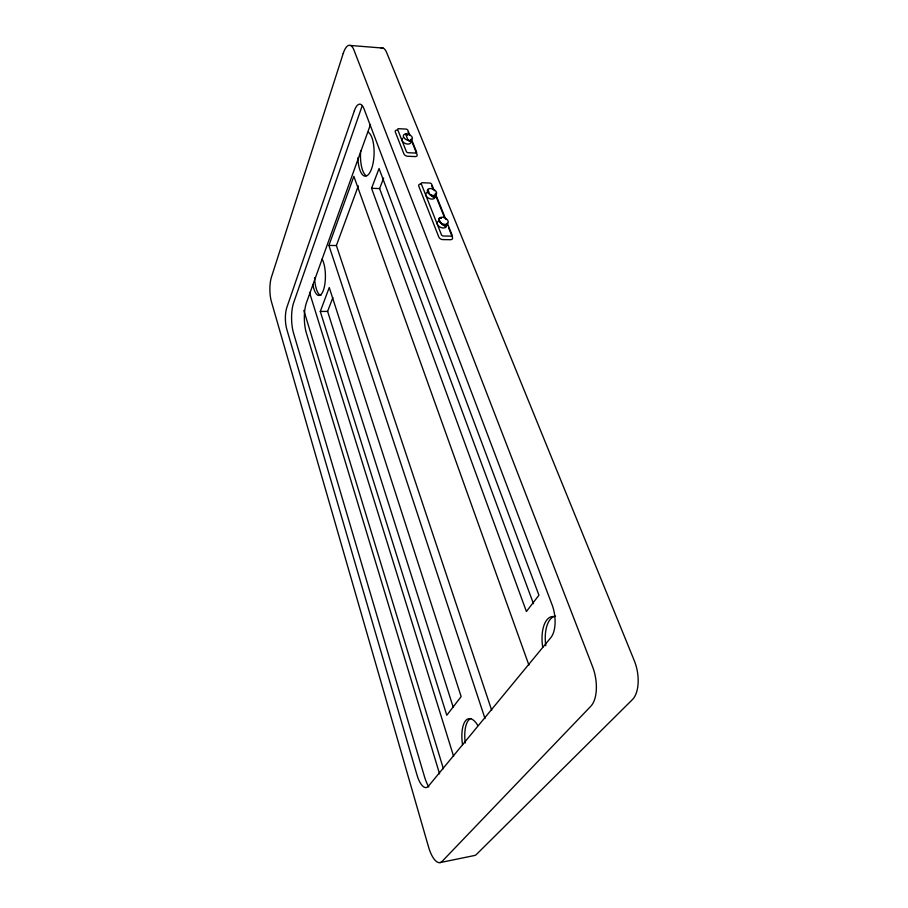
<?xml version="1.0" encoding="UTF-8"?>
<svg xmlns="http://www.w3.org/2000/svg" width="908" height="908" viewBox="0 0 908 908"><rect width="100%" height="100%" fill="white"/><g stroke="black" fill="none" stroke-linecap="round" stroke-linejoin="round"><path stroke-width="1.36" d="M446.997 225.014L445.453 226.024A6.106 2.418 47.4 0 1 443.342 225.071C441.288 224.14 436.998 217.806 440.562 218.102A6.118 2.418 47.4 0 1 441.05 218.249M361.997 106.327L293.67 302.659A21.837 7.105 88.8 0 0 293.545 333.111L424.433 776.51A27.955 10.669 80.7 0 0 428.746 786.93M370.509 124.487L306.495 302.568A21.735 7.275 88.8 0 0 306.337 332.884L439.574 773.877M484.997 718.534L328.912 245.444L353.87 176.322L528.921 665.155M491.705 710.34L336.391 245.535L358.308 185.879M320.286 311.455L329.252 287.53L461.139 696.572L446.793 715.266L320.286 311.455L327.606 311.387L332.873 297.563M371.554 188.308L379.056 168.513L538.932 595.194L526.413 611.504L371.554 188.308L379.612 188.569L533.473 603.718M379.612 188.569L383.675 178.036M429.586 194.244L433.479 197.013L434.898 197.104L435.329 195.481L435.193 196.888L433.876 197.115A6.027 2.327 46.9 0 1 431.788 196.139L429.586 194.244L427.963 189.397M439.188 218.317L441.231 218.317M439.983 862.6L474.316 855.552A23.529 9.228 79.1 0 0 476.541 854.337L632.354 699.659A29.101 15.243 79.3 0 0 634.283 660.672L386.672 52.573A21.429 7.866 -86.6 0 0 381.065 48.011M328.912 245.444L336.391 245.535M350.545 45.479L383.131 48.101M411.403 139.503L411.142 141.308L408.101 140.309L405.558 133.953L407.329 134.872M441.118 223.164C442.128 224.424 446.543 227.931 446.986 224.741M434.251 190.714L431.629 184.211A1.634 1.022 24.1 0 0 429.7 183.019L422.299 182.758A1.634 1.033 23.9 0 0 421.278 183.859L441.436 234.763A1.68 1.09 25 0 0 443.445 236.012L451.015 236.125A1.68 1.09 25.3 0 0 452.036 234.934L447.326 223.232M435.295 193.313L445.76 219.327M433.127 189.25L432.083 186.651A3.257 2.043 24.1 0 0 431.754 186.049M435.216 194.448L444.091 216.535M448.79 228.226L452.445 237.317A3.348 2.179 25.2 0 1 450.413 239.712L442.843 239.599A3.36 2.191 25 0 1 438.848 237.113L418.792 186.208A3.269 2.054 23.9 0 1 420.847 184.018M409.883 135.36L407.828 130.23A1.589 0.953 23 0 0 405.955 129.084L398.737 128.698A1.589 0.965 22.8 0 0 397.715 129.696L406.341 151.557A1.612 0.987 23.2 0 0 408.237 152.726L415.546 153.055A1.6 0.987 23.4 0 0 416.568 152.011L411.937 140.479M411.222 139.094L411.494 141.024L409.985 141.262A5.879 2.179 46.1 0 1 408.101 140.309M409.349 135.281L408.328 132.727A3.167 1.918 23 0 0 408.01 132.159M411.914 141.682L417.044 154.485A3.201 1.975 23.4 0 1 415.024 156.573L407.715 156.255A3.212 1.986 23.2 0 1 403.924 153.906L395.332 132.057A3.167 1.929 22.8 0 1 397.386 130.048M327.606 311.387L453.194 707.196M309.492 292.387L453.591 756.262M303.828 310.411L443.388 768.747M462.558 744.776A25.538 10.521 80.4 0 1 465.464 720.873A25.538 10.521 80.4 0 1 477.801 725.492M465.271 742.994A25.515 10.556 80.4 0 1 470.809 718.489M368.239 132.262A22.189 8.115 -88.1 0 1 374.005 155.711A22.189 8.115 -88.1 0 1 365.731 176.141A22.189 8.115 -88.1 0 1 357.865 157.844M366.14 175.664A22.178 8.138 -88.1 0 1 360.703 150.558M545.776 645.724A28.84 14.074 81.1 0 1 555.594 616.135M542.734 647.381A28.874 14.017 81.1 0 1 553.551 616.498M322.147 259.155A19.636 6.651 89.5 0 1 323.384 290.254A19.636 6.651 89.5 0 1 312.919 284.828M320.978 295.418A19.613 6.685 89.5 0 1 314.565 277.576M446.43 224.469A5.005 3.235 24.9 0 1 443.74 227.987A5.005 3.235 24.9 0 1 437.701 224.923A5.005 3.235 24.9 0 1 439.359 220.882M434.955 195.912A4.937 3.121 24.2 0 1 432.356 199.079A4.937 3.121 24.2 0 1 426.567 196.503A4.937 3.121 24.2 0 1 427.169 192.428M410.87 141.239A4.79 2.928 23.1 0 1 405.683 143.668A4.79 2.928 23.1 0 1 402.584 138.22M405.558 133.953A5.879 2.179 46.1 0 1 407.465 134.963M343.213 53.447L271.435 277.144A17.524 5.403 89.1 0 0 271.413 301.66L428.497 846.824A23.824 8.796 79.7 0 0 442.094 861.397L590.824 706.231A29.544 14.642 79.9 0 0 592.572 666.676L353.927 49.985A21.679 7.491 -87 0 0 343.213 53.447M354.392 110.697L286.849 307.426A15.584 4.971 88.7 0 0 286.78 329.229L417.078 775.239A19.965 7.48 80.8 0 0 428.406 786.203L550.85 637.598A24.062 11.577 82 0 0 552.109 604.853L363.983 108.744A18.807 6.731 -87.7 0 0 354.392 110.697M428.372 193.211A4.949 3.121 24.2 0 0 436.373 194.233A4.949 3.121 24.2 0 0 431.164 188.558A4.949 3.121 24.2 0 0 428.372 193.211M439.881 222.108A5.028 3.235 24.9 0 0 447.984 223.084A5.028 3.235 24.9 0 0 442.661 217.25A5.028 3.235 24.9 0 0 439.881 222.108M404.48 138.402A4.801 2.928 23.1 0 0 412.209 139.219A4.801 2.928 23.1 0 0 406.909 133.93A4.801 2.928 23.1 0 0 404.48 138.402"/></g></svg>
